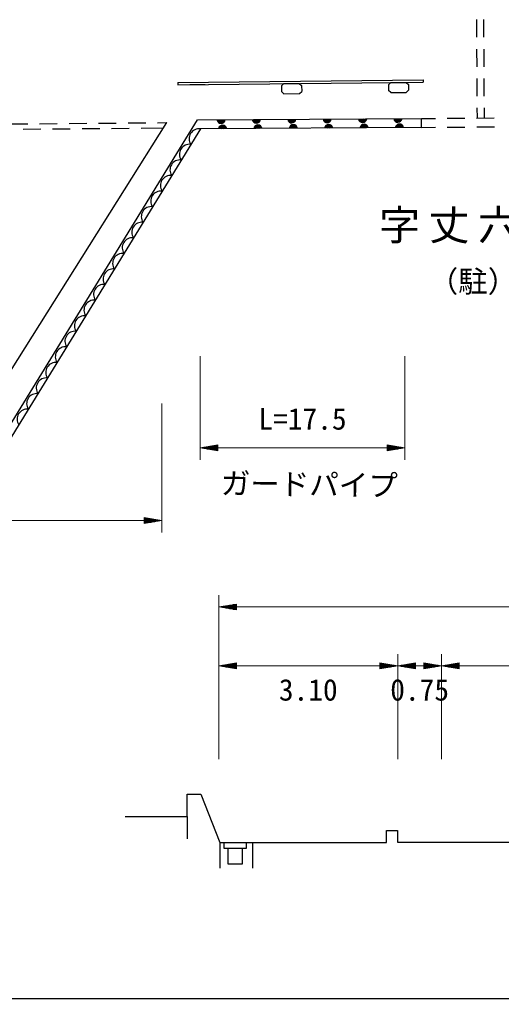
# Model space of a CAD drawing. Units: millimetres, scale not verified. Extents: x 40000 to 680000, y 20000 to 380000.
# Drawn here: x 291296 to 332159, y 205000 to 288110 of the extents above; entities that cross this region are included whole.
import ezdxf
from ezdxf.enums import TextEntityAlignment as Align

# ---------------------------------------------------------------- set-up
doc = ezdxf.new("R2010")
doc.units = ezdxf.units.MM
doc.header["$LTSCALE"] = 1000
for name, color, linetype, lineweight in [('M-BGD', 7, 'Continuous', 25), ('M-STR-HTXT', 7, 'Continuous', 13), ('M-STR-STRD', 7, 'Continuous', 25), ('M-TTL-BAND', 7, 'Continuous', 25)]:
    doc.layers.add(name, color=color, linetype=linetype, lineweight=lineweight)
doc.styles.add('ＭＳ ゴシック', font='')
doc.styles.get('ＭＳ ゴシック').set_extended_font_data('MS Gothic')

msp = doc.modelspace()

# ---------------------------------------------------------------- linework, layer by layer
at = {"layer": 'M-BGD'}
for p, q in [((330046, 288107), (330054, 286607)), ((330646, 288110), (330654, 286610)), ((330059, 285607), (330067, 284107)), ((330659, 285610), (330667, 284110)), ((304723, 282780), (304726, 282580)), ((305740, 282590), (307042, 282604)), ((313711, 282671), (313513, 282483)), ((313711, 282671), (315013, 282684)), ((315013, 282684), (315215, 282500)), ((322768, 282762), (322570, 282574)), ((322570, 282574), (322575, 282091)), ((322768, 282762), (324070, 282775)), ((324070, 282775), (324272, 282591)), ((324272, 282591), (324277, 282108)), ((330072, 283107), (330080, 281607)), ((330672, 283110), (330680, 281610)), ((313513, 282483), (313518, 282000)), ((313720, 281816), (313518, 282000)), ((313720, 281816), (315022, 281829)), ((315022, 281829), (315220, 282017)), ((315215, 282500), (315220, 282017)), ((322777, 281907), (322575, 282091)), ((322777, 281907), (324079, 281921)), ((324079, 281921), (324277, 282108)), ((330085, 280607), (330090, 279756)), ((330685, 280610), (330690, 279759)), ((286959, 252613), (303785, 279362)), ((289902, 252698), (306373, 279586)), ((290491, 279248), (291991, 279261)), ((292991, 279269), (294491, 279282)), ((295491, 279291), (296991, 279304)), ((297991, 279312), (299491, 279325)), ((300491, 279334), (301990, 279347)), ((302990, 279355), (303785, 279362)), ((306373, 279586), (325391, 279703)), ((325391, 279703), (326559, 279715)), ((325396, 278950), (325391, 279703)), ((327558, 279726), (329058, 279741)), ((330058, 279752), (331558, 279768)), ((306627, 278835), (290422, 252380)), ((291600, 278807), (293100, 278820)), ((294100, 278829), (295599, 278842)), ((296599, 278850), (298099, 278863)), ((299099, 278872), (300599, 278885)), ((301599, 278893), (303500, 278910)), ((325396, 278950), (306627, 278835)), ((325399, 278950), (326566, 278963)), ((327566, 278973), (329066, 278989)), ((330066, 279000), (331566, 279015)), ((305509, 220455), (305509, 218563)), ((308273, 218252), (308273, 216051)), ((311043, 218252), (311043, 216051))]:
    msp.add_line(p, q, dxfattribs=at)
for points in [[(300262, 220455), (305509, 220455), (305509, 222346), (306662, 222346), (308273, 218252), (322426, 218252), (322426, 219265), (323357, 219265), (323357, 218260), (360926, 218260), (360926, 219219), (368434, 219219), (368434, 218228), (405782, 218228), (405782, 219145), (406831, 219145), (406831, 218199), (435312, 218199)], [(308619, 218252), (308619, 217765), (310540, 217765), (310540, 218252)], [(308944, 217765), (308944, 216420), (310200, 216420), (310200, 217765)]]:
    msp.add_lwpolyline(points, dxfattribs=at)
for centre, radius, start, end in [((308382, 279652), 354, 189.14982, 351.555), ((308382, 279652), 283, 191.37386, 349.33096), ((308382, 279652), 212, 195.12018, 345.58463), ((308382, 279652), 142, 202.83191, 337.8729), ((308382, 279652), 100, 213.14958, 327.55524), ((308382, 279652), 100, 213.14958, 327.55524), ((311382, 279671), 354, 189.14982, 351.555), ((311382, 279671), 283, 191.37386, 349.33096), ((311382, 279671), 212, 195.12018, 345.58463), ((311382, 279671), 142, 202.83191, 337.8729), ((311382, 279671), 100, 213.14958, 327.55524), ((311382, 279671), 100, 213.14958, 327.55524), ((314382, 279689), 354, 189.14982, 351.555), ((314382, 279689), 283, 191.37386, 349.33096), ((314382, 279689), 212, 195.12018, 345.58463), ((314382, 279689), 142, 202.83191, 337.8729), ((314382, 279689), 100, 213.14958, 327.55524), ((314382, 279689), 100, 213.14958, 327.55524), ((317382, 279708), 354, 189.14982, 351.555), ((317382, 279708), 283, 191.37386, 349.33096), ((317382, 279708), 212, 195.12018, 345.58463), ((317382, 279708), 142, 202.83191, 337.8729), ((317382, 279708), 100, 213.14958, 327.55524), ((317382, 279708), 100, 213.14958, 327.55524), ((320382, 279726), 354, 189.14982, 351.555), ((320382, 279726), 283, 191.37386, 349.33096), ((320382, 279726), 212, 195.12018, 345.58463), ((320382, 279726), 142, 202.83191, 337.8729), ((320382, 279726), 100, 213.14958, 327.55524), ((320382, 279726), 100, 213.14958, 327.55524), ((323381, 279745), 354, 189.14982, 351.555), ((323381, 279745), 283, 191.37386, 349.33096), ((323381, 279745), 212, 195.12018, 345.58463), ((323381, 279745), 142, 202.83191, 337.8729), ((323381, 279745), 100, 213.14958, 327.55524), ((323381, 279745), 100, 213.14958, 327.55524), ((306521, 277990), 852, 82.89275, 214.1272), ((308512, 278792), 354, 9.14982, 171.555), ((308512, 278792), 283, 11.37386, 169.33096), ((308512, 278792), 212, 15.12018, 165.58463), ((308512, 278792), 142, 22.83191, 157.8729), ((308512, 278792), 100, 33.14958, 147.55524), ((308512, 278792), 100, 33.14958, 147.55524), ((311512, 278811), 354, 9.14982, 171.555), ((311512, 278811), 283, 11.37386, 169.33096), ((311512, 278811), 212, 15.12018, 165.58463), ((311512, 278811), 142, 22.83191, 157.8729), ((311512, 278811), 100, 33.14958, 147.55524), ((311512, 278811), 100, 33.14958, 147.55524), ((314512, 278829), 354, 9.14982, 171.555), ((314512, 278829), 283, 11.37386, 169.33096), ((314512, 278829), 212, 15.12018, 165.58463), ((314512, 278829), 142, 22.83191, 157.8729), ((314512, 278829), 100, 33.14958, 147.55524), ((314512, 278829), 100, 33.14958, 147.55524), ((317512, 278848), 354, 9.14982, 171.555), ((317512, 278848), 283, 11.37386, 169.33096), ((317512, 278848), 212, 15.12018, 165.58463), ((317512, 278848), 142, 22.83191, 157.8729), ((317512, 278848), 100, 33.14958, 147.55524), ((317512, 278848), 100, 33.14958, 147.55524), ((320512, 278866), 354, 9.14982, 171.555), ((320512, 278866), 283, 11.37386, 169.33096), ((320512, 278866), 212, 15.12018, 165.58463), ((320512, 278866), 142, 22.83191, 157.8729), ((320512, 278866), 100, 33.14958, 147.55524), ((320512, 278866), 100, 33.14958, 147.55524), ((323511, 278885), 354, 9.14982, 171.555), ((323511, 278885), 283, 11.37386, 169.33096), ((323511, 278885), 212, 15.12018, 165.58463), ((323511, 278885), 142, 22.83191, 157.8729), ((323511, 278885), 100, 33.14958, 147.55524), ((323511, 278885), 100, 33.14958, 147.55524), ((305711, 276667), 852, 82.89275, 214.1272), ((304901, 275344), 852, 82.89275, 214.1272), ((304091, 274022), 852, 82.89275, 214.1272), ((303280, 272699), 852, 82.89275, 214.1272), ((302470, 271376), 852, 82.89275, 214.1272), ((301660, 270053), 852, 82.89275, 214.1272), ((300850, 268731), 852, 82.89275, 214.1272), ((300039, 267408), 852, 82.89275, 214.1272), ((299229, 266085), 852, 82.89275, 214.1272), ((298419, 264762), 852, 82.89275, 214.1272), ((297609, 263440), 852, 82.89275, 214.1272), ((296798, 262117), 852, 82.89275, 214.1272), ((295988, 260794), 852, 82.89275, 214.1272), ((295178, 259471), 852, 82.89275, 214.1272), ((294367, 258149), 852, 82.89275, 214.1272), ((293557, 256826), 852, 82.89275, 214.1272), ((292747, 255503), 852, 82.89275, 214.1272), ((291937, 254181), 852, 82.89275, 214.1272)]:
    msp.add_arc(centre, radius, start, end, dxfattribs=at)
at = {"layer": 'M-STR-HTXT'}
for p, q in [((306611, 259545), (306611, 250743)), ((323970, 259545), (323970, 250743)), ((303356, 255521), (303356, 244571)), ((306611, 251743), (308111, 251993)), ((307211, 251843), (308111, 251843)), ((308111, 251893), (307511, 251893)), ((307811, 251943), (308111, 251943)), ((308111, 251493), (308111, 251993)), ((323970, 251743), (322470, 251993)), ((322470, 251993), (322470, 251493)), ((322770, 251943), (322470, 251943)), ((322470, 251893), (323070, 251893)), ((323370, 251843), (322470, 251843)), ((306611, 251743), (308111, 251493)), ((306611, 251743), (308111, 251743)), ((308111, 251793), (306911, 251793)), ((308111, 251693), (306911, 251693)), ((307211, 251643), (308111, 251643)), ((308111, 251593), (307511, 251593)), ((307811, 251543), (308111, 251543)), ((308111, 251743), (322470, 251743)), ((322470, 251793), (323670, 251793)), ((323970, 251743), (322470, 251493)), ((323970, 251743), (322470, 251743)), ((322470, 251693), (323670, 251693)), ((323370, 251643), (322470, 251643)), ((322470, 251593), (323070, 251593)), ((322770, 251543), (322470, 251543)), ((129868, 245571), (301856, 245571)), ((303356, 245571), (301856, 245821)), ((301856, 245821), (301856, 245321)), ((302156, 245771), (301856, 245771)), ((301856, 245721), (302456, 245721)), ((302756, 245671), (301856, 245671)), ((301856, 245621), (303056, 245621)), ((303356, 245571), (301856, 245321)), ((303356, 245571), (301856, 245571)), ((301856, 245521), (303056, 245521)), ((302756, 245471), (301856, 245471)), ((301856, 245421), (302456, 245421)), ((302156, 245371), (301856, 245371)), ((308197, 225316), (308197, 239236)), ((308197, 238236), (309697, 238486)), ((308197, 238236), (309697, 237986)), ((308197, 238236), (309697, 238236)), ((309697, 238286), (308497, 238286)), ((309697, 238186), (308497, 238186)), ((308797, 238336), (309697, 238336)), ((308797, 238136), (309697, 238136)), ((309697, 238386), (309097, 238386)), ((309697, 238086), (309097, 238086)), ((309397, 238436), (309697, 238436)), ((309397, 238036), (309697, 238036)), ((309697, 237986), (309697, 238486)), ((309697, 238236), (323361, 238236)), ((323361, 238236), (327086, 238236)), ((327086, 238236), (359309, 238236)), ((323361, 225316), (323361, 234236)), ((327086, 225316), (327086, 234236)), ((308197, 233236), (309697, 233486)), ((308197, 233236), (309697, 232986)), ((308197, 233236), (309697, 233236)), ((309697, 233286), (308497, 233286)), ((309697, 233186), (308497, 233186)), ((308797, 233336), (309697, 233336)), ((308797, 233136), (309697, 233136)), ((309697, 233386), (309097, 233386)), ((309697, 233086), (309097, 233086)), ((309397, 233436), (309697, 233436)), ((309397, 233036), (309697, 233036)), ((309697, 232986), (309697, 233486)), ((309697, 233236), (321861, 233236)), ((323361, 233236), (321861, 233486)), ((321861, 233486), (321861, 232986)), ((322161, 233436), (321861, 233436)), ((321861, 233386), (322461, 233386)), ((322761, 233336), (321861, 233336)), ((321861, 233286), (323061, 233286)), ((323361, 233236), (321861, 232986)), ((323361, 233236), (321861, 233236)), ((321861, 233186), (323061, 233186)), ((322761, 233136), (321861, 233136)), ((321861, 233086), (322461, 233086)), ((322161, 233036), (321861, 233036)), ((323361, 233236), (324861, 233486)), ((323361, 233236), (324861, 232986)), ((323361, 233236), (324861, 233236)), ((324861, 233286), (323661, 233286)), ((324861, 233186), (323661, 233186)), ((323961, 233336), (324861, 233336)), ((323961, 233136), (324861, 233136)), ((324861, 233386), (324261, 233386)), ((324861, 233086), (324261, 233086)), ((324561, 233436), (324861, 233436)), ((324561, 233036), (324861, 233036)), ((324861, 232986), (324861, 233486)), ((324861, 233236), (325586, 233236)), ((327086, 233236), (325586, 233486)), ((325586, 233486), (325586, 232986)), ((325886, 233436), (325586, 233436)), ((325586, 233386), (326186, 233386)), ((326486, 233336), (325586, 233336)), ((325586, 233286), (326786, 233286)), ((327086, 233236), (325586, 232986)), ((327086, 233236), (325586, 233236)), ((325586, 233186), (326786, 233186)), ((326486, 233136), (325586, 233136)), ((325586, 233086), (326186, 233086)), ((325886, 233036), (325586, 233036)), ((327086, 233236), (328586, 233486)), ((327086, 233236), (328586, 232986)), ((327086, 233236), (328586, 233236)), ((328586, 233286), (327386, 233286)), ((328586, 233186), (327386, 233186)), ((327686, 233336), (328586, 233336)), ((327686, 233136), (328586, 233136)), ((328586, 233386), (327986, 233386)), ((328586, 233086), (327986, 233086)), ((328286, 233436), (328586, 233436)), ((328286, 233036), (328586, 233036)), ((328586, 232986), (328586, 233486)), ((328586, 233236), (357809, 233236))]:
    msp.add_line(p, q, dxfattribs=at)
at = {"layer": 'M-STR-STRD'}
for p, q in [((304726, 282780), (325525, 282989)), ((304728, 282580), (325530, 282790)), ((325525, 282989), (325530, 282790))]:
    msp.add_line(p, q, dxfattribs=at)
at = {"layer": 'M-TTL-BAND'}
msp.add_line((40000, 205000), (579000, 205000), dxfattribs=at)

# ---------------------------------------------------------------- texts
at = {"layer": 'M-BGD', "style": 'ＭＳ ゴシック'}
msp.add_text('（駐）', height=1833, dxfattribs=at).set_placement((329747, 264412), align=Align.BOTTOM_CENTER)
at = {"layer": 'M-BGD', "insert": (330169, 269096), "char_height": 2566, "attachment_point": 8, "style": 'ＭＳ ゴシック'}
msp.add_mtext('\\T1.2;字丈六面', dxfattribs=at)
at = {"layer": 'M-STR-HTXT', "style": 'ＭＳ ゴシック'}
for s, p in [('L=17.5', (315290, 252743)), ('3.10', (315779, 229736)), ('0.75', (325224, 229736))]:
    msp.add_text(s, height=1833, dxfattribs=at).set_placement(p, align=Align.BOTTOM_CENTER)
msp.add_text('ガードパイプ', height=1833, rotation=359.248, dxfattribs=at).set_placement((315848, 247181), align=Align.BOTTOM_CENTER)

doc.saveas('drawing.dxf')
